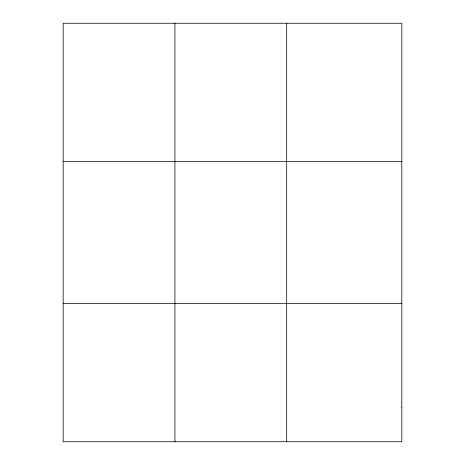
<?xml version="1.0" encoding="UTF-8"?>
<svg xmlns="http://www.w3.org/2000/svg" width="465" height="465" viewBox="0 0 465 465"><rect width="100%" height="100%" fill="white"/><g stroke="black" fill="none" stroke-linecap="round" stroke-linejoin="round"><path stroke-width="0.7" d="M174.927 23.25L174.927 441.75M286.684 23.25L286.684 441.75M63.176 161.355L401.824 161.355M63.176 303.645L401.824 303.645M401.824 407.224L401.824 441.75L63.176 441.75L63.176 23.25L401.824 23.25L401.824 407.224"/></g></svg>
